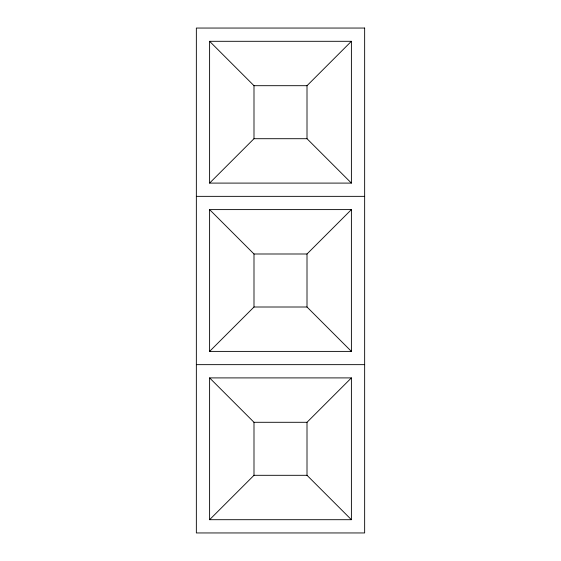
<?xml version="1.0" encoding="UTF-8"?>
<svg xmlns="http://www.w3.org/2000/svg" width="561" height="561" viewBox="0 0 561 561"><rect width="100%" height="100%" fill="white"/><g stroke="black" fill="none" stroke-linecap="round" stroke-linejoin="round"><path stroke-width="0.84" d="M209.604 183.096L253.993 138.707L253.993 85.693L209.604 41.304L351.396 41.304L351.396 183.096L209.604 183.096L209.604 41.304M351.396 183.096L307.007 138.707L307.007 85.693L351.396 41.304M209.604 351.396L253.993 307.007L253.993 253.993L209.604 209.604L351.396 209.604L351.396 351.396L209.604 351.396L209.604 209.604M351.396 351.396L307.007 307.007L307.007 253.993L351.396 209.604M209.604 519.696L253.993 475.307L307.007 475.307L351.396 519.696L351.396 377.904L209.604 377.904L209.604 519.696L351.396 519.696M209.604 377.904L253.993 422.293L307.007 422.293L351.396 377.904M253.993 85.693L307.007 85.693M253.993 138.707L307.007 138.707M196.35 196.35L364.65 196.35M253.993 253.993L307.007 253.993M253.993 307.007L307.007 307.007M196.35 364.65L364.65 364.65M307.007 422.293L307.007 475.307M253.993 422.293L253.993 475.307M364.65 28.05L196.35 28.05L196.35 532.95L364.65 532.95L364.65 28.05"/></g></svg>
